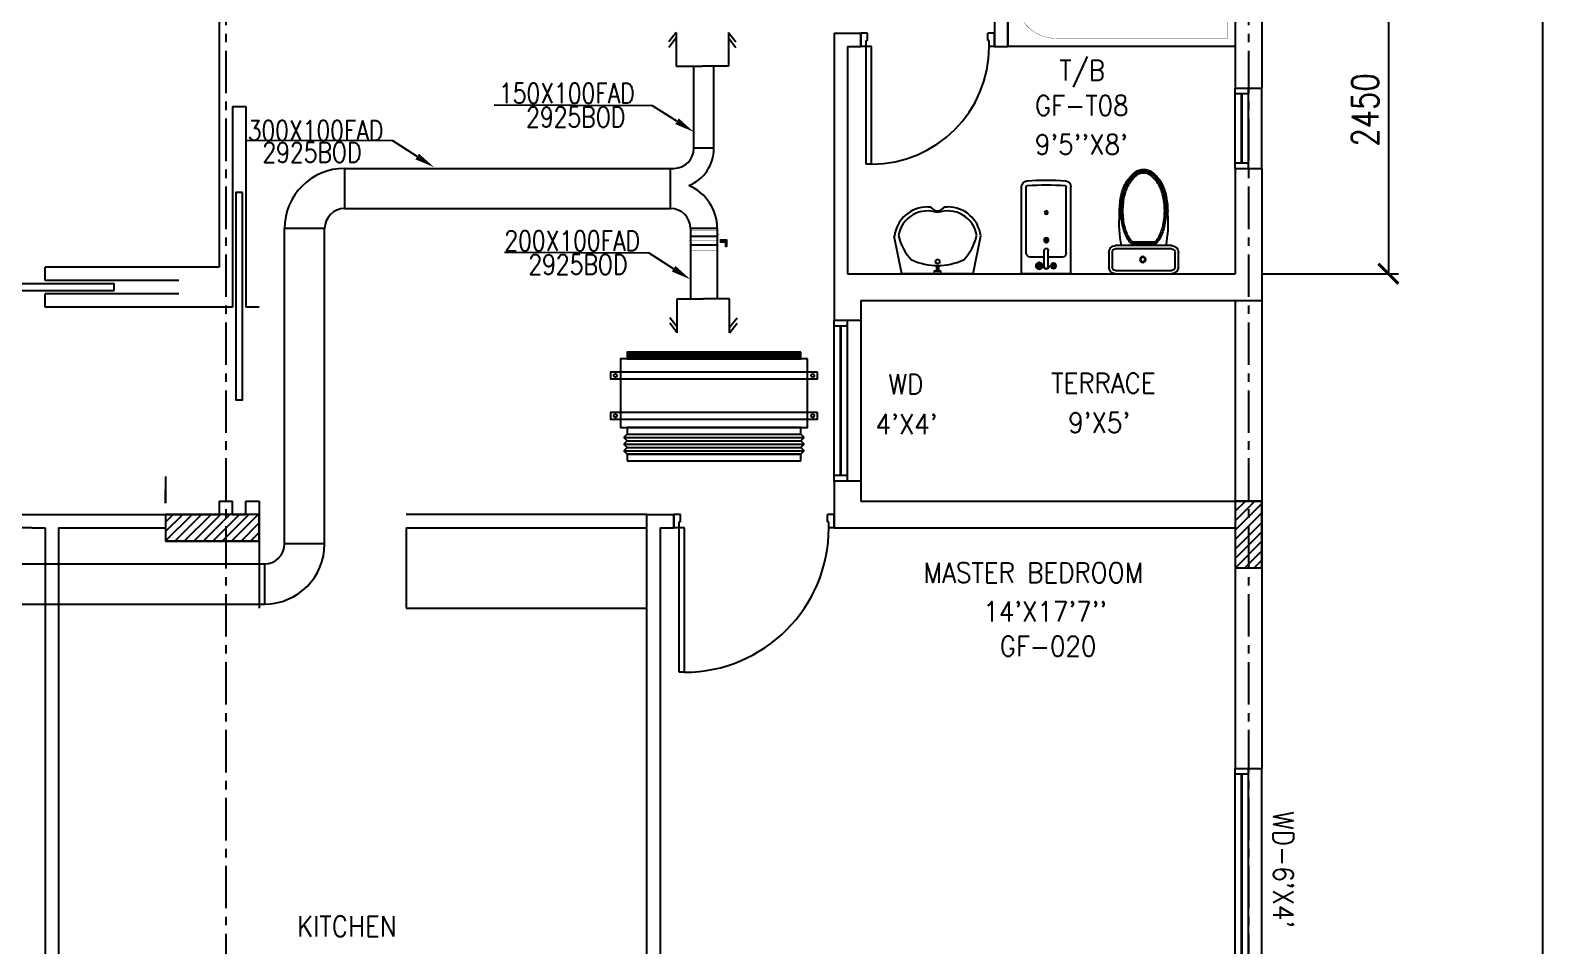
# Model space of a CAD drawing. Header units: millimetres. Extents: x -1288794 to 2153086, y -2701644 to -1335282.
# Drawn here: x 1397343 to 1408656, y -1486344 to -1479498 of the extents above; entities that cross this region are included whole.
import ezdxf

# ---------------------------------------------------------------- set-up
doc = ezdxf.new("R2010")
doc.units = ezdxf.units.MM
doc.header["$LTSCALE"] = 100
doc.header["$PDMODE"] = 34
doc.linetypes.add('CENTER', pattern=[50.8, 31.75, -6.35, 6.35, -6.35])
doc.linetypes.add('DASHED2', pattern=[9.525, 6.35, -3.175])
for name, color, linetype in [('A-ANNO-TEXT', 8, 'Continuous'), ('A-AREA', 8, 'CENTER'), ('A-DOOR', 4, 'Continuous'), ('A-FLOR-OVHD', 4, 'DASHED2'), ('A-FLOR-PFIX', 8, 'Continuous'), ('A-FLOR-SPCL', 8, 'Continuous'), ('A-GLAZ', 5, 'Continuous'), ('A-GRID', 253, 'CENTER'), ('A-WALL-FULL', 8, 'Continuous'), ('AC- VD', 5, 'Continuous'), ('AC-FAD', 6, 'Continuous'), ('AC-FAD TEXT', 6, 'Continuous'), ('AC-HLTEXT', 100, 'Continuous'), ('FCU-AC', 160, 'Continuous'), ('L1-E014-C22-VAC (08-08-2010)$0$ETA-AC-DAMPER', 4, 'Continuous'), ('S-COL- HACT.', 9, 'Continuous'), ('S-COL.', 8, 'Continuous')]:
    doc.layers.add(name, color=color, linetype=linetype)
doc.styles.add('ROMANS', font='romans.shx', dxfattribs={"width": 0.8})
doc.styles.add('SIMPLEX', font='simplex.shx', dxfattribs={"width": 0.8})
doc.dimstyles.new('100 of DIM2', dxfattribs={"dimscale": 0, "dimtxt": 200, "dimasz": 150, "dimexe": 75, "dimexo": 200, "dimgap": 75, "dimtad": 1, "dimdec": 0, "dimrnd": 5, "dimzin": 0, "dimdsep": 46, "dimtxsty": 'ROMANS', "dimblk": 'ARCHTICK', "dimcen": 100, "dimclrd": 94, "dimclre": 94, "dimclrt": 2, "dimadec": 0, "dimazin": 0, "dimtfac": 1, "dimtdec": 0, "dimtofl": 0, "dimtmove": 2, "dimatfit": 3, "dimldrblk": 'OPEN90', "dimfxl": 75, "dimtolj": 1, "dimtzin": 0, "dimarcsym": 0})
pattern_1 = [(45, (2502910.96, -1109556.65), (-35.355339, 35.355339), [])]

# ---------------------------------------------------------------- blocks, each defined once
blk = doc.blocks.new('W-180')
for p, q in [((1800, 100), (0, 100)), ((1800, 0), (0, 0)), ((40, 0), (40, 100)), ((1760, 100), (1760, 0))]:
    blk.add_line(p, q)
at = {"linetype": 'Continuous'}
for p, q in [((1760, 53), (40, 53)), ((1760, 47), (40, 47))]:
    blk.add_line(p, q, dxfattribs=at)
blk = doc.blocks.new('WC-1')
for p, q in [((-210, 0), (210, 0)), ((-260, -160), (-260, -50)), ((-235, -160), (-235, -50)), ((-210, -25), (210, -25)), ((235, -50), (235, -160)), ((260, -50), (260, -160)), ((210, -185), (-210, -185)), ((210, -210), (-210, -210)), ((91, -223), (-91, -223)), ((86, -235), (-86, -235))]:
    blk.add_line(p, q)
for radius in [22.1, 17.1]:
    blk.add_circle((-6, -107), radius)
for centre, radius, start, end in [((-210, -50), 50, 90, 180), ((-210, -50), 25, 90, 180), ((210, -50), 50, 360, 90), ((210, -50), 25, 360, 90), ((-210, -160), 50, 180, 270), ((-210, -160), 25, 180, 270), ((722, -383), 904, 168.9529, 184.0632), ((69, -365), 214, 138.4152, 149.8586), ((-69, -365), 214, 30.1414, 41.5848), ((210, -160), 25, 270, 360), ((210, -160), 50, 270, 360), ((178, -428), 341, 149.8586, 166.4766), ((178, -428), 328, 149.8586, 166.4766), ((69, -365), 201, 139.9943, 149.8586), ((-69, -365), 201, 30.1414, 40.0057), ((-178, -428), 328, 13.5234, 30.1414), ((-178, -428), 341, 13.5234, 30.1414), ((352, -470), 532, 177.5541, 180), ((352, -470), 520, 166.4766, 180), ((352, -470), 507, 166.4766, 180), ((-352, -470), 507, 360, 13.5234), ((-352, -470), 520, 360, 13.5234), ((-352, -470), 532, 360, 2.4459), ((352, -470), 532, 180, 193.5234), ((352, -470), 520, 180, 193.5234), ((352, -470), 507, 180, 193.5234), ((-352, -470), 507, 346.4766, 360), ((-352, -470), 520, 346.4766, 360), ((-352, -470), 532, 346.4766, 360), ((178, -512), 353, 193.5234, 210.1414), ((178, -512), 341, 193.5234, 210.1414), ((178, -512), 328, 193.5234, 210.1414), ((69, -575), 201, 210.1414, 234.4972), ((-69, -575), 201, 305.5028, 329.8586), ((-178, -512), 328, 329.8586, 346.4766), ((-178, -512), 341, 329.8586, 346.4766), ((-178, -512), 353, 329.8586, 346.4766), ((69, -575), 226, 210.1414, 234.4972), ((69, -575), 214, 210.1414, 234.4972), ((0, -672), 108, 234.4972, 270), ((0, -672), 95.9, 234.4972, 270), ((0, -672), 83.4, 234.4972, 270), ((0, -672), 83.4, 270, 305.5028), ((0, -672), 95.9, 270, 305.5028), ((0, -672), 108, 270, 305.5028), ((-69, -575), 214, 305.5028, 329.8586), ((-69, -575), 226, 305.5028, 329.8586)]:
    blk.add_arc(centre, radius, start, end)
at = {"linetype": 'Continuous', "ltscale": 50}
blk.add_arc((-722, -383), 904, 355.9368, 11.0471, dxfattribs=at)
blk = doc.blocks.new('W-120')
for p, q in [((1200, 100), (0, 100)), ((1200, 0), (0, 0)), ((40, 0), (40, 100)), ((1160, 100), (1160, 0))]:
    blk.add_line(p, q)
at = {"linetype": 'Continuous'}
for p, q in [((1160, 53), (40, 53)), ((1160, 47), (40, 47))]:
    blk.add_line(p, q, dxfattribs=at)
blk = doc.blocks.new('D-120-R1')
for p, q in [((-80, 1180), (-40, 1180)), ((-80, 1180), (-80, 100)), ((-40, 1180), (-40, 55)), ((-1200, 100), (-1160, 100)), ((-1200, 100), (-1200, 0)), ((-1160, 100), (-1160, 55)), ((-1160, 55), (-1150, 55)), ((-1150, 55), (-1150, 0)), ((-80, 100), (0, 100)), ((-50, 55), (-40, 55)), ((-50, 55), (-50, 0)), ((-50, 0), (0, 0)), ((0, 100), (0, 0)), ((-1200, 0), (-1150, 0))]:
    blk.add_line(p, q)
at = {"linetype": 'Continuous'}
blk.add_arc((-80, 100), 1080, 90, 180, dxfattribs=at)
blk = doc.blocks.new('BIDET-1')
for p, q in [((175, 0), (-175, 0)), ((-185, -10), (-185, -649)), ((-39, -59), (-69, -59)), ((-54, -44), (-54, -74)), ((-15, -54), (-15, -174)), ((15, -54), (15, -174)), ((39, -59), (69, -59)), ((54, -44), (54, -74)), ((185, -10), (185, -649)), ((-150, -155), (-150, -649)), ((-15, -125), (-120, -125)), ((120, -125), (15, -125)), ((150, -155), (150, -649)), ((12, -250), (-12, -250)), ((-9, -259), (9, -241)), ((-9, -241), (9, -259)), ((0, -238), (0, -262))]:
    blk.add_line(p, q)
for centre, radius in [((-54, -59), 25), ((-54, -59), 20), ((-54, -59), 15.2), ((-54, -59), 10.2), ((54, -59), 20), ((54, -59), 15.2), ((54, -59), 10.2), ((0, -250), 17.5), ((0, -250), 12.5), ((0, -457), 12.5), ((0, -457), 10)]:
    blk.add_circle(centre, radius)
for centre, radius, start, end in [((-175, -10), 10, 90, 180), ((175, -10), 10, 0, 90), ((0, -54), 20, 318.5904, 221.4096), ((0, -54), 15, 0, 180), ((-120, -155), 30, 90, 180), ((0, -174), 15, 180, 0), ((120, -155), 30, 0, 90), ((-140, -649), 45, 180, 265.2062), ((-140, -649), 10, 180, 265.2062), ((0, 1020), 1685, 265.2062, 274.7938), ((140, -649), 10, 274.7938, 0), ((140, -649), 45, 274.7938, 0), ((0, 1020), 1720, 265.2062, 274.7938)]:
    blk.add_arc(centre, radius, start, end)
blk = doc.blocks.new('W-60')
for p, q in [((600, 100), (0, 100)), ((600, 0), (0, 0)), ((40, 0), (40, 100)), ((560, 100), (560, 0))]:
    blk.add_line(p, q)
at = {"linetype": 'Continuous'}
for p, q in [((560, 53), (40, 53)), ((560, 47), (40, 47))]:
    blk.add_line(p, q, dxfattribs=at)
blk = doc.blocks.new('LAV-4')
for p, q in [((-266, 0), (-322, -283)), ((-266, 0), (268, 0)), ((268, 0), (324, -280)), ((-48, -500), (-75, -500)), ((75, -500), (50, -500))]:
    blk.add_line(p, q)
for points in [[(-25, 0), (-25, -18), (25, -18), (25, 0)], [(-9, -20), (-9, -57), (8, -57), (8, -20)]]:
    blk.add_lwpolyline(points, close=True)
blk.add_circle((0, -91), 15.4)
for centre, radius, start, end in [((74, -366), 375, 135.3333, 167.1432), ((0, -539), 477, 66.1261, 113.874), ((-74, -366), 375, 12.5199, 44.6667), ((-75, -250), 250, 187.6784, 270), ((-75, -250), 220, 188.5814, 289.9523), ((75, -250), 220, 250.0878, 350.8515), ((75, -250), 250, 270, 353.0121), ((1, -527), 55.9, 28.7827, 151.2173), ((50, -499), 0, 238.1883, 0)]:
    blk.add_arc(centre, radius, start, end)
blk = doc.blocks.new('D-100-R1')
for p, q in [((-80, 980), (-80, 100)), ((-80, 980), (-40, 980)), ((-40, 980), (-40, 55)), ((-1000, 100), (-1000, 0)), ((-1000, 100), (-960, 100)), ((-960, 100), (-960, 55)), ((-960, 55), (-950, 55)), ((-950, 55), (-950, 0)), ((-80, 100), (0, 100)), ((-50, 55), (-50, 0)), ((-50, 55), (-40, 55)), ((-50, 0), (0, 0)), ((0, 100), (0, 0)), ((-1000, 0), (-950, 0))]:
    blk.add_line(p, q)
at = {"linetype": 'Continuous'}
blk.add_arc((-80, 100), 880, 90, 180, dxfattribs=at)
blk = doc.blocks.new('BT-2')
blk.add_lwpolyline([(0, 750), (1700, 750), (1700, 0), (0, 0)], close=True)
at = {"const_width": 2}
blk.add_lwpolyline([(60, 690), (1340, 690, -0.414214), (1640, 390), (1640, 360, -0.414214), (1340, 60), (60, 60)], format="xyb", close=True, dxfattribs=at)
blk.add_circle((125, 375), 31.9)
blk = doc.blocks.new('_ArchTick')
at = {"color": 0, "linetype": 'ByBlock', "const_width": 0.15}
blk.add_lwpolyline([(-0.5, -0.5), (0.5, 0.5)], dxfattribs=at)
blk = doc.blocks.new('*D703')
at = {"layer": 'AC-HLTEXT', "color": 94, "lineweight": -2, "transparency": 16777216}
for p, q in [((1406556, -1478869), (1407577, -1478869)), ((1407502, -1478869), (1407502, -1481319)), ((1406556, -1481319), (1407577, -1481319))]:
    blk.add_line(p, q, dxfattribs=at)
at = {"layer": 'Defpoints', "color": 0, "transparency": 16777216}
for p in [(1406356, -1478869), (1406356, -1481319), (1407502, -1481319)]:
    blk.add_point(p, dxfattribs=at)
at = {"layer": 'AC-HLTEXT', "color": 94, "lineweight": -2, "transparency": 16777216, "xscale": 150, "yscale": 150, "zscale": 150}
for p, rotation in [((1407502, -1478869), 90), ((1407502, -1481319), 270)]:
    blk.add_blockref('_ArchTick', p, dxfattribs=dict(at, rotation=rotation))
at = {"layer": 'AC-HLTEXT', "color": 2, "transparency": 16777216, "insert": (1407327, -1480094), "char_height": 200, "attachment_point": 5, "rotation": 90, "style": 'ROMANS'}
blk.add_mtext('\\A1;2450', dxfattribs=at)
blk = doc.blocks.new('fcu 2 tr')
h = blk.add_hatch()
h.set_pattern_fill('NET', color=3)
h.paths.add_polyline_path([(80954, -1588493), (79654, -1588493), (79654, -1588543), (80954, -1588543)])
at = {"layer": 'FCU-AC'}
for p, q in [((79654, -1587780), (79629, -1587805)), ((80979, -1587805), (79629, -1587805)), ((79654, -1587830), (79629, -1587805)), ((80954, -1587780), (79654, -1587780)), ((80954, -1587780), (80979, -1587805)), ((80954, -1587830), (80979, -1587805)), ((79654, -1587830), (79629, -1587855)), ((80979, -1587855), (79629, -1587855)), ((79654, -1587880), (79629, -1587855)), ((79654, -1587880), (79629, -1587905)), ((80979, -1587905), (79629, -1587905)), ((79654, -1587930), (79629, -1587905)), ((80954, -1587830), (79654, -1587830)), ((80954, -1587830), (79654, -1587830)), ((80954, -1587880), (79654, -1587880)), ((80954, -1587880), (79654, -1587880)), ((80954, -1587830), (80979, -1587855)), ((80954, -1587880), (80979, -1587855)), ((80954, -1587880), (80979, -1587905)), ((80954, -1587930), (80979, -1587905))]:
    blk.add_line(p, q, dxfattribs=at)
at = {"layer": 'FCU-AC', "color": 1}
for p, q in [((80954, -1587730), (79654, -1587730)), ((79654, -1587730), (79654, -1587780)), ((79654, -1587780), (80954, -1587780)), ((80954, -1587780), (80954, -1587730)), ((80954, -1587930), (79654, -1587930)), ((79654, -1587930), (79654, -1587980)), ((80954, -1587980), (80954, -1587930)), ((79654, -1587980), (80954, -1587980))]:
    blk.add_line(p, q, dxfattribs=at)
at = {"layer": 'FCU-AC', "color": 6}
for points in [[(79529, -1588093), (81079, -1588093), (81079, -1588043), (79529, -1588043)], [(79529, -1588393), (81079, -1588393), (81079, -1588343), (79529, -1588343)]]:
    blk.add_lwpolyline(points, close=True, dxfattribs=at)
at = {"layer": 'FCU-AC'}
blk.add_lwpolyline([(79604, -1588493), (81004, -1588493), (81004, -1587980), (79604, -1587980)], close=True, dxfattribs=at)
at = {"layer": 'FCU-AC', "color": 3}
blk.add_lwpolyline([(79654, -1588543), (80954, -1588543), (80954, -1588493), (79654, -1588493)], close=True, dxfattribs=at)
at = {"layer": 'FCU-AC', "color": 6}
for centre in [(79566, -1588068), (81041, -1588068), (79566, -1588368), (81041, -1588368)]:
    blk.add_circle(centre, 12.5, dxfattribs=at)
blk = doc.blocks.new('*U712')
at = {"layer": 'L1-E014-C22-VAC (08-08-2010)$0$ETA-AC-DAMPER', "color": 5}
for p, q in [((-33, 0), (-33, 200)), ((33, 0), (33, 200))]:
    blk.add_line(p, q, dxfattribs=at)
for points, const_width in [([(-91, 200), (91, 200)], 1.82), ([(0, 0), (0, 214)], 1.5), ([(-91, 0), (91, 0)], 1.82), ([(-48, 0), (-48, -20), (48, -20), (48, 0)], 1.5)]:
    blk.add_lwpolyline(points, dxfattribs=dict(at, const_width=const_width))
at = {"layer": 'L1-E014-C22-VAC (08-08-2010)$0$ETA-AC-DAMPER', "color": 5, "const_width": 1.82}
blk.add_lwpolyline([(75, 200), (75, 0), (-75, 0), (-75, 200)], close=True, dxfattribs=at)
at = {"layer": 'L1-E014-C22-VAC (08-08-2010)$0$ETA-AC-DAMPER', "color": 5}
blk.add_lwpolyline([(6, -20), (6, -62), (40, -62), (40, -72), (-6, -72), (-6, -20)], dxfattribs=at)
blk = doc.blocks.new('FAD OUTLET')
at = {"layer": 'AC-FAD'}
for p, q in [((-253, 196), (-182, 251)), ((-212, 196), (-141, 251)), ((-253, 196), (0, 196)), ((0, 196), (0, 0)), ((0, -196), (0, 0)), ((-253, -196), (0, -196)), ((-253, -196), (-182, -251)), ((-212, -196), (-141, -251))]:
    blk.add_line(p, q, dxfattribs=at)

msp = doc.modelspace()

# ---------------------------------------------------------------- hatches: boundary and pattern name
at = {"layer": 'S-COL- HACT.', "linetype": 'Continuous', "ltscale": 3}
h = msp.add_hatch(dxfattribs=at)
h.set_pattern_fill('ANSI31', color=256, scale=400, style=0)
h.set_pattern_definition(pattern_1)
h.paths.add_polyline_path([(1406355.8, -1483018.6), (1406355.8, -1483518.6), (1406555.8, -1483518.6), (1406555.8, -1483018.6)])
h = msp.add_hatch(dxfattribs=at)
h.set_pattern_fill('ANSI31', color=256, scale=400, style=0)
h.set_pattern_definition(pattern_1)
h.paths.add_polyline_path([(1398355.8, -1483318.6), (1399055.8, -1483318.6), (1399055.8, -1483118.6), (1398355.8, -1483118.6)])

# ---------------------------------------------------------------- linework, layer by layer
at = {"layer": 'A-AREA', "ltscale": 15}
msp.add_line((1408655.8, -1512568.6), (1408655.8, -1469568.6), dxfattribs=at)
at = {"layer": 'A-DOOR', "ltscale": 3}
for points in [[(1398930.8, -1480711.1), (1398880.8, -1480711.1), (1398880.8, -1482261.1), (1398930.8, -1482261.1), (1398930.8, -1480711.1)], [(1397971.8, -1481443.6), (1397971.8, -1481393.6), (1396921.8, -1481393.6), (1396921.8, -1481443.6), (1397971.8, -1481443.6)]]:
    msp.add_lwpolyline(points, dxfattribs=at)
at = {"layer": 'A-FLOR-OVHD', "linetype": 'Continuous', "ltscale": 3}
for p, q in [((1395555.8, -1483118.6), (1397355.8, -1483118.6)), ((1397355.8, -1483218.6), (1395555.8, -1483218.6))]:
    msp.add_line(p, q, dxfattribs=at)
at = {"layer": 'A-FLOR-SPCL', "ltscale": 3}
for p, q in [((1406355.8, -1481518.6), (1406355.8, -1483018.6)), ((1406555.8, -1481518.6), (1406555.8, -1483018.6)), ((1399055.8, -1483218.6), (1399055.8, -1483818.6)), ((1400155.8, -1483218.6), (1401955.8, -1483218.6)), ((1400155.8, -1483218.6), (1400155.8, -1483818.6)), ((1400155.8, -1483818.6), (1401955.8, -1483818.6))]:
    msp.add_line(p, q, dxfattribs=at)
at = {"layer": 'A-GLAZ', "ltscale": 3}
for p, q in [((1406555.8, -1480531.3), (1406555.8, -1479931.3)), ((1403555.8, -1481668.6), (1403555.8, -1482868.6)), ((1406555.8, -1486818.6), (1406555.8, -1485018.6))]:
    msp.add_line(p, q, dxfattribs=at)
at = {"layer": 'A-GRID', "ltscale": 0.1}
for p, q in [((1398805.8, -1466442.6), (1398805.8, -1514577)), ((1406455.8, -1466442.6), (1406455.8, -1514577))]:
    msp.add_line(p, q, dxfattribs=at)
at = {"layer": 'A-WALL-FULL', "ltscale": 3}
for p, q in [((1398755.8, -1474668.6), (1398755.8, -1481268.6)), ((1406555.8, -1476368.6), (1406555.8, -1479931.3)), ((1404555.8, -1478268.6), (1404555.8, -1479618.6)), ((1404655.8, -1478868.6), (1404655.8, -1479618.6)), ((1406355.8, -1478868.6), (1406355.8, -1479931.3)), ((1403355.8, -1479518.6), (1403555.8, -1479518.6)), ((1403355.8, -1479518.6), (1403355.8, -1481668.6)), ((1403555.8, -1479518.6), (1403555.8, -1479618.6)), ((1403455.8, -1479618.6), (1403555.8, -1479618.6)), ((1403455.8, -1479618.6), (1403455.8, -1481318.6)), ((1404555.8, -1479618.6), (1404655.8, -1479618.6)), ((1406355.8, -1479931.3), (1406555.8, -1479931.3)), ((1398855.8, -1480068.6), (1398855.8, -1481568.6)), ((1398855.8, -1480068.6), (1398955.8, -1480068.6)), ((1398955.8, -1480068.6), (1398955.8, -1481568.6)), ((1406355.8, -1480531.3), (1406355.8, -1481318.6)), ((1406355.8, -1480531.3), (1406555.8, -1480531.3)), ((1406555.8, -1480531.3), (1406555.8, -1481518.6)), ((1398755.8, -1481268.6), (1397455.8, -1481268.6)), ((1397455.8, -1481368.6), (1397455.8, -1481268.6)), ((1398455.8, -1481368.6), (1397455.8, -1481368.6)), ((1403455.8, -1481318.6), (1406355.8, -1481318.6)), ((1398455.8, -1481468.6), (1397455.8, -1481468.6)), ((1397455.8, -1481568.6), (1397455.8, -1481468.6)), ((1398755.8, -1481568.6), (1397455.8, -1481568.6)), ((1398855.8, -1481568.6), (1398755.8, -1481568.6)), ((1399055.8, -1481568.6), (1398955.8, -1481568.6)), ((1403555.8, -1481518.6), (1406555.8, -1481518.6)), ((1403555.8, -1481518.6), (1403555.8, -1481668.6)), ((1403555.8, -1481668.6), (1403355.8, -1481668.6)), ((1403355.8, -1482868.6), (1403355.8, -1483218.6)), ((1403555.8, -1482868.6), (1403355.8, -1482868.6)), ((1403555.8, -1482868.6), (1403555.8, -1483018.6)), ((1398755.8, -1483018.6), (1398755.8, -1483118.6)), ((1398755.8, -1483018.6), (1398855.8, -1483018.6)), ((1398855.8, -1483118.6), (1398855.8, -1483018.6)), ((1398955.8, -1483118.6), (1398955.8, -1483018.6)), ((1398955.8, -1483018.6), (1399055.8, -1483018.6)), ((1399055.8, -1483018.6), (1399055.8, -1483218.6)), ((1403555.8, -1483018.6), (1406555.8, -1483018.6)), ((1406555.8, -1483018.6), (1406555.8, -1485018.6)), ((1397355.8, -1483118.6), (1398755.8, -1483118.6)), ((1398855.8, -1483118.6), (1398955.8, -1483118.6)), ((1401954.4, -1483118.6), (1400155.8, -1483118.6)), ((1401955.8, -1483118.6), (1402155.8, -1483118.6)), ((1401955.8, -1486529.4), (1401955.8, -1483118.6)), ((1402155.8, -1483118.6), (1402155.8, -1483218.6)), ((1397355.8, -1483218.6), (1397455.8, -1483218.6)), ((1397455.8, -1483218.6), (1397455.8, -1487118.6)), ((1397555.8, -1483218.6), (1397555.8, -1486429.4)), ((1397555.8, -1483218.6), (1398355.8, -1483218.6)), ((1402055.8, -1483218.6), (1402055.8, -1488618.6)), ((1402055.8, -1483218.6), (1402155.8, -1483218.6)), ((1402155.8, -1483218.6), (1402155.8, -1483218.6)), ((1403355.8, -1483218.6), (1406355.8, -1483218.6)), ((1406355.8, -1483218.6), (1406355.8, -1485018.6)), ((1406355.8, -1485018.6), (1406555.8, -1485018.6))]:
    msp.add_line(p, q, dxfattribs=at)
at = {"layer": 'A-WALL-FULL', "linetype": 'Continuous', "ltscale": 3}
for p, q in [((1398355.8, -1483033.7), (1398355.8, -1482933.7)), ((1399055.8, -1483118.6), (1399055.8, -1483318.6)), ((1399055.8, -1483318.6), (1398355.8, -1483318.6))]:
    msp.add_line(p, q, dxfattribs=at)
at = {"layer": 'AC-FAD'}
for p, q in [((1402307, -1480380.8), (1402307, -1479767.1)), ((1402457, -1480380.8), (1402457, -1479767.1)), ((1402457, -1480380.8), (1402307, -1480380.8)), ((1399695, -1480530.8), (1402157, -1480530.8)), ((1399695, -1480830.8), (1399695, -1480530.8)), ((1402132, -1480830.8), (1402132, -1480530.8)), ((1399695, -1480830.8), (1402132, -1480830.8)), ((1399245, -1483338.7), (1399245, -1480980.8)), ((1399545, -1480980.8), (1399245, -1480980.8)), ((1399545, -1483338.7), (1399545, -1480980.8)), ((1402282, -1480980.8), (1402282, -1481512.2)), ((1402482, -1480980.8), (1402282, -1480980.8)), ((1402482, -1480980.8), (1402482, -1481512.2)), ((1399545, -1483338.7), (1399245, -1483338.7)), ((1396603.4, -1483488.7), (1399095, -1483488.7)), ((1399095, -1483488.7), (1399095, -1483788.7)), ((1396603.4, -1483788.7), (1399095, -1483788.7))]:
    msp.add_line(p, q, dxfattribs=at)
for centre, radius, start, end in [((1402157, -1480380.8), 150, 270, 0), ((1402157, -1480380.8), 300, 292.01621, 0), ((1399695, -1480980.8), 450, 90, 180), ((1402132, -1480980.8), 350, 0, 66.87461), ((1399695, -1480980.8), 150, 90, 180), ((1402132, -1480980.8), 150, 0, 90), ((1399095, -1483338.7), 150, 270, 360), ((1399095, -1483338.7), 450, 270, 360)]:
    msp.add_arc(centre, radius, start, end, dxfattribs=at)
at = {"layer": 'AC-FAD TEXT'}
for points in [[(1402180.5, -1480178.4), (1401998.4, -1480062.6), (1400813.3, -1480057.2)], [(1400237.2, -1480441.9), (1400055.2, -1480326), (1398954.1, -1480321.1)], [(1402155.5, -1481281.2), (1401973.4, -1481165.4), (1400889.3, -1481160.1)]]:
    msp.add_lwpolyline(points, dxfattribs=at)
for points in [[(1402193.9, -1480157.3), (1402307, -1480258.9), (1402167, -1480199.5)], [(1400250.7, -1480420.8), (1400363.8, -1480522.4), (1400223.8, -1480463)], [(1402168.9, -1481260.1), (1402282, -1481361.7), (1402142, -1481302.3)]]:
    msp.add_solid(points, dxfattribs=at)
at = {"layer": 'S-COL.', "linetype": 'Continuous', "ltscale": 3}
for p, q in [((1398355.8, -1482833.7), (1398355.8, -1483033.7)), ((1399055.8, -1483318.6), (1399055.8, -1483118.6)), ((1398355.8, -1483318.6), (1399055.8, -1483318.6))]:
    msp.add_line(p, q, dxfattribs=at)
for points in [[(1406355.8, -1483018.6), (1406355.8, -1483518.6), (1406555.8, -1483518.6), (1406555.8, -1483018.6)], [(1406355.8, -1483018.6), (1406355.8, -1483518.6), (1406555.8, -1483518.6), (1406555.8, -1483018.6)], [(1406355.8, -1483018.6), (1406355.8, -1483518.6), (1406555.8, -1483518.6), (1406555.8, -1483018.6)], [(1398355.8, -1483318.6), (1399055.8, -1483318.6), (1399055.8, -1483118.6), (1398355.8, -1483118.6)], [(1398355.8, -1483318.6), (1399055.8, -1483318.6), (1399055.8, -1483118.6), (1398355.8, -1483118.6)]]:
    msp.add_lwpolyline(points, close=True, dxfattribs=at)

# ---------------------------------------------------------------- block references
at = {"layer": 'A-DOOR', "ltscale": 3, "rotation": 180}
for name, p in [('D-100-R1', (1403555.8, -1479518.6)), ('D-120-R1', (1402155.8, -1483118.6))]:
    msp.add_blockref(name, p, dxfattribs=at)
at = {"layer": 'A-FLOR-PFIX', "ltscale": 3, "rotation": 180}
for name, p in [('BT-2', (1406355.8, -1478868.6)), ('LAV-4', (1404129.8, -1481318.6))]:
    msp.add_blockref(name, p, dxfattribs=at)
at = {"layer": 'A-FLOR-PFIX', "ltscale": 3, "xscale": -1, "rotation": 180}
for name, p in [('WC-1', (1405670.5, -1481318.6)), ('BIDET-1', (1404942.3, -1481318.6))]:
    msp.add_blockref(name, p, dxfattribs=at)
at = {"layer": 'A-GLAZ', "ltscale": 3, "rotation": 270}
for name, p in [('W-60', (1406355.8, -1479931.3)), ('W-120', (1403355.8, -1481668.6)), ('W-180', (1406355.8, -1485018.6))]:
    msp.add_blockref(name, p, dxfattribs=at)
at = {"layer": 'AC- VD', "xscale": -1, "rotation": 90}
msp.add_blockref('*U712', (1402482, -1481072.9), dxfattribs=at)
at = {"layer": 'AC-FAD'}
for p, rotation in [((1402370.7, -1479767.1), 270), ((1402378.4, -1481506.4), 90)]:
    msp.add_blockref('FAD OUTLET', p, dxfattribs=dict(at, rotation=rotation))
at = {"layer": 'FCU-AC', "rotation": 180}
msp.add_blockref('fcu 2 tr', (1482761.4, -3070448.6), dxfattribs=at)

# ---------------------------------------------------------------- texts
at = {"layer": 'A-ANNO-TEXT', "style": 'ROMANS', "width": 0.9}
for s, p in [('T/B', (1405039.9, -1479872.6)), ('GF-T08', (1404857.8, -1480135.8)), ("9'5''X8'", (1404857.8, -1480426.9)), ('WD', (1403761.7, -1482219.8)), ('TERRACE', (1404979.1, -1482211.7)), ("4'X4'", (1403666.3, -1482518.2)), ("9'X5'", (1405106.6, -1482507.2)), ('MASTER BEDROOM', (1404024.2, -1483629.6)), ("14'X17'7''", (1404471.4, -1483920.1)), ('GF-020', (1404594, -1484179.4)), ('KITCHEN', (1399337.8, -1486273.7))]:
    msp.add_text(s, height=150, dxfattribs=at).set_placement(p)
msp.add_text("WD-6'X4'", height=150, rotation=270, dxfattribs=at).set_placement((1406640.7, -1485339.3))
at = {"layer": 'AC-FAD TEXT', "style": 'SIMPLEX', "width": 0.8}
for s, p in [('150X100FAD', (1400849.5, -1480044.3)), ('2925BOD', (1401052.9, -1480221.6)), ('300X100FAD', (1398969.7, -1480322.2)), ('2925BOD', (1399079.9, -1480486.1)), ('200X100FAD', (1400889.3, -1481147.2)), ('2925BOD', (1401069.1, -1481324.5))]:
    msp.add_text(s, height=150, dxfattribs=at).set_placement(p)

# ---------------------------------------------------------------- dimensions: what is measured, and where the dimension line sits
at = {"layer": 'AC-HLTEXT'}
dim = msp.add_linear_dim(base=(1407502.5, -1481318.6), p1=(1406355.8, -1478868.6), p2=(1406355.8, -1481318.6), angle=90, dimstyle='100 of DIM2', override={"dimscale": 1, "dimfxl": 0.2}, dxfattribs=at)
dim.commit()
dim.dimension.update_dxf_attribs({"geometry": '*D703', "text_midpoint": (1407327.5, -1480093.6)})

doc.saveas('drawing.dxf')
